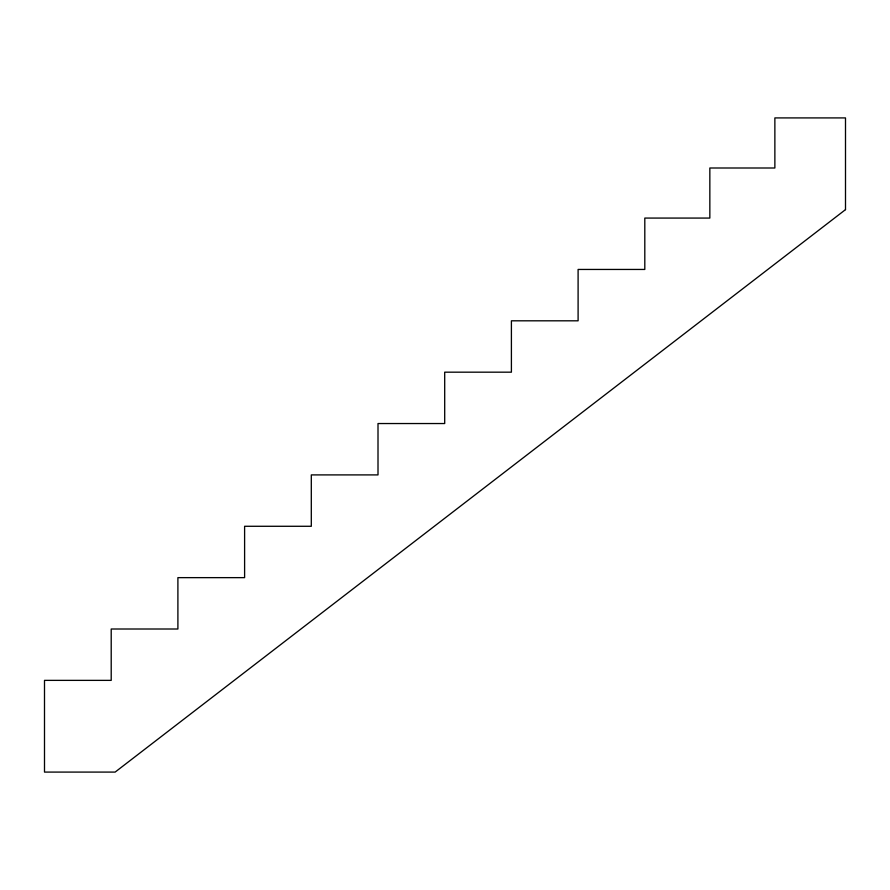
<?xml version="1.0" encoding="UTF-8"?>
<svg xmlns="http://www.w3.org/2000/svg" width="890" height="890" viewBox="0 0 890 890"><rect width="100%" height="100%" fill="white"/><g stroke="black" fill="none" stroke-linecap="round" stroke-linejoin="round"><path stroke-width="1.33" d="M845.5 209.628L115.133 772.086L44.5 772.086L44.5 680.372L111.206 680.372L111.206 629.008L177.9 629.008L177.9 577.643L244.605 577.643L244.605 526.279L311.3 526.279L311.3 474.904L378.005 474.904L378.005 423.54L444.7 423.54L444.7 372.176L511.405 372.176L511.405 320.812L578.1 320.812L578.1 269.447L644.805 269.447L644.805 218.072L709.842 218.072L709.842 167.999L774.867 167.999L774.867 117.914L845.5 117.914L845.5 209.628"/></g></svg>
